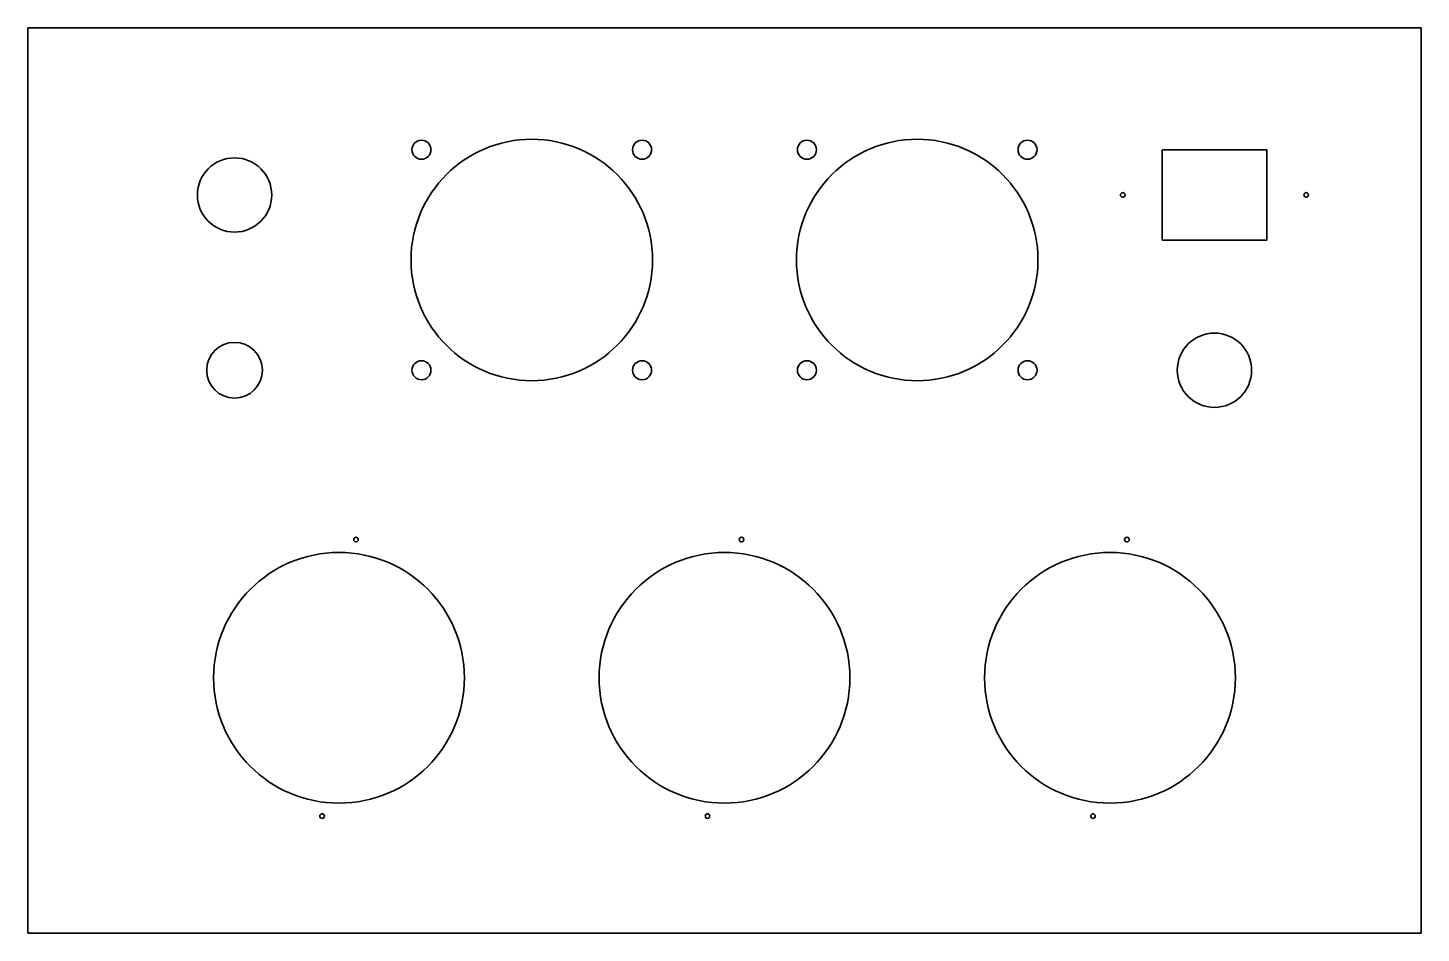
# Model space of a CAD drawing. Extents: x 444 to 744, y 323 to 518.
import ezdxf

# ---------------------------------------------------------------- set-up
doc = ezdxf.new("R2010")
doc.units = 0

msp = doc.modelspace()

# ---------------------------------------------------------------- linework, layer by layer
at = {"color": 7, "lineweight": 35}
for p, q in [((444.5, 518), (744.5, 518)), ((444.5, 323), (444.5, 518)), ((744.5, 518), (744.5, 323)), ((688.75, 491.75), (711.25, 491.75)), ((711.25, 472.25), (688.75, 472.25)), ((744.5, 323), (444.5, 323))]:
    msp.add_line(p, q, dxfattribs=at)
at = {"color": 7, "lineweight": 35, "ltscale": 0.4875}
for p, q in [((688.75, 472.25), (688.75, 491.75)), ((711.25, 491.75), (711.25, 472.25))]:
    msp.add_line(p, q, dxfattribs=at)
at = {"color": 7, "lineweight": 35}
for centre, radius in [((553, 468), 26), ((529.25, 491.75), 2.05), ((576.75, 491.75), 2.05), ((636, 468), 26), ((612.25, 491.75), 2.05), ((659.75, 491.75), 2.05), ((489, 482), 8), ((680.25, 482), 0.5), ((719.75, 482), 0.5), ((489, 444.25), 6), ((700, 444.25), 8), ((529.25, 444.25), 2.05), ((576.75, 444.25), 2.05), ((612.25, 444.25), 2.05), ((659.75, 444.25), 2.05), ((515.156067, 407.776398), 0.5), ((598.156067, 407.776398), 0.5), ((681.156067, 407.776398), 0.5), ((511.5, 378), 27), ((594.5, 378), 27), ((677.5, 378), 27), ((507.843933, 348.223633), 0.5), ((590.843933, 348.223633), 0.5), ((673.843933, 348.223633), 0.5)]:
    msp.add_circle(centre, radius, dxfattribs=at)

doc.saveas('drawing.dxf')
